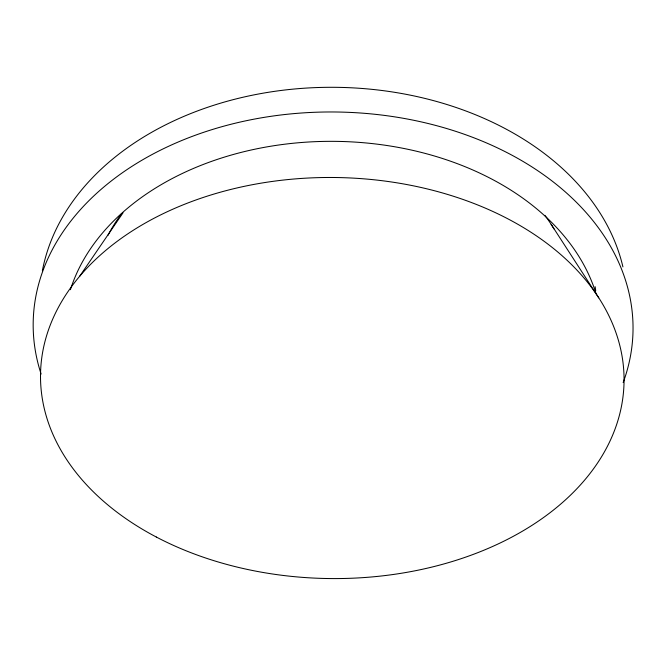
<?xml version="1.0" encoding="UTF-8"?>
<svg xmlns="http://www.w3.org/2000/svg" width="666" height="666" viewBox="0 0 666 666"><rect width="100%" height="100%" fill="white"/><g stroke="black" fill="none" stroke-linecap="round" stroke-linejoin="round"><path stroke-width="1" d="M79.737 276.165L123.027 212.795M551.157 224.359L598.742 297.869M107.942 235.398A241.184 176.956 0.6 0 1 121.262 214.119M544.896 215.343A241.184 176.956 0.6 0 1 553.987 228.896M42.374 270.746A293.773 214.261 0.6 0 1 328.713 87.304A293.773 214.261 0.6 0 1 622.926 266.891M595.113 286.663A263.719 191.85 0.6 0 1 595.72 290.692M41.117 374.059A299.941 214.519 0.6 0 1 337.104 112.013A299.941 214.519 0.6 0 1 623.16 382.584M70.429 289.685A269.231 192.041 0.6 0 1 333.583 141.342A269.231 192.041 0.6 0 1 595.87 293.157M156.319 537.029A291.783 200.541 0.6 0 0 621.819 404.429A291.783 200.541 0.6 0 0 218.673 192.682A291.783 200.541 0.6 0 0 156.319 537.029"/></g></svg>
